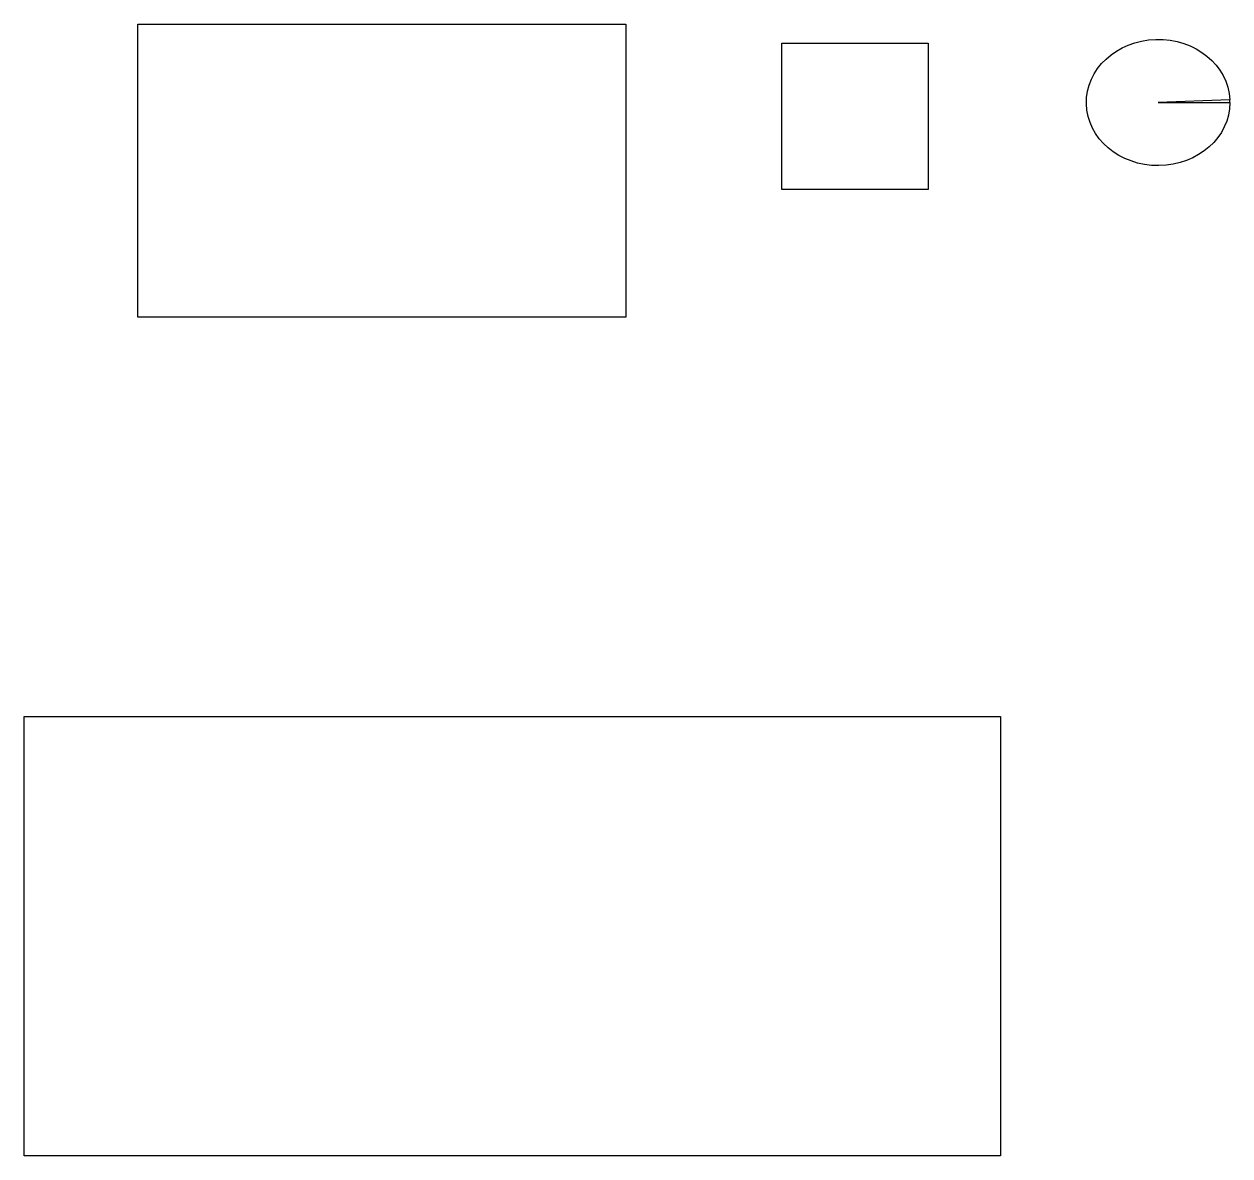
# Model space of a CAD drawing. Extents: x 27 to 150, y 29 to 145.
import ezdxf

# ---------------------------------------------------------------- set-up
doc = ezdxf.new("R2010")
doc.units = 0
doc.layers.get('0').update_dxf_attribs({"linetype": 'CONTINUOUS'})

msp = doc.modelspace()

# ---------------------------------------------------------------- linework, layer by layer
at = {"color": 7}
for points in [[(38.148534, 144.666039), (88.148535, 144.666039), (88.148535, 114.66604), (38.148534, 114.66604), (38.148534, 144.666039)], [(104.118029, 142.725759), (119.118029, 142.725759), (119.118029, 127.72576), (104.118029, 127.72576), (104.118029, 142.725759)], [(150.001791, 136.911294), (142.659027, 136.64036), (150.008243, 136.64036)], [(26.506855, 73.757643), (126.506858, 73.757643), (126.506858, 28.757643), (26.506855, 28.757643), (26.506855, 73.757643)]]:
    msp.add_lwpolyline(points, close=True, dxfattribs=at)
for points in [[(135.311425, 136.504863), (135.227016, 140.049436), (138.401252, 142.993041), (142.428087, 143.104449)], [(142.428087, 143.104449), (146.454922, 143.215858), (149.833012, 140.453533), (150.001791, 136.911294)], [(142.73602, 130.173432), (138.707416, 130.13629), (135.395833, 132.96029), (135.311425, 136.504863)], [(150.008243, 136.64036), (150.008243, 133.095009), (146.764623, 130.210574), (142.73602, 130.173432)]]:
    msp.add_open_spline(points, degree=3, dxfattribs=at)

doc.saveas('drawing.dxf')
